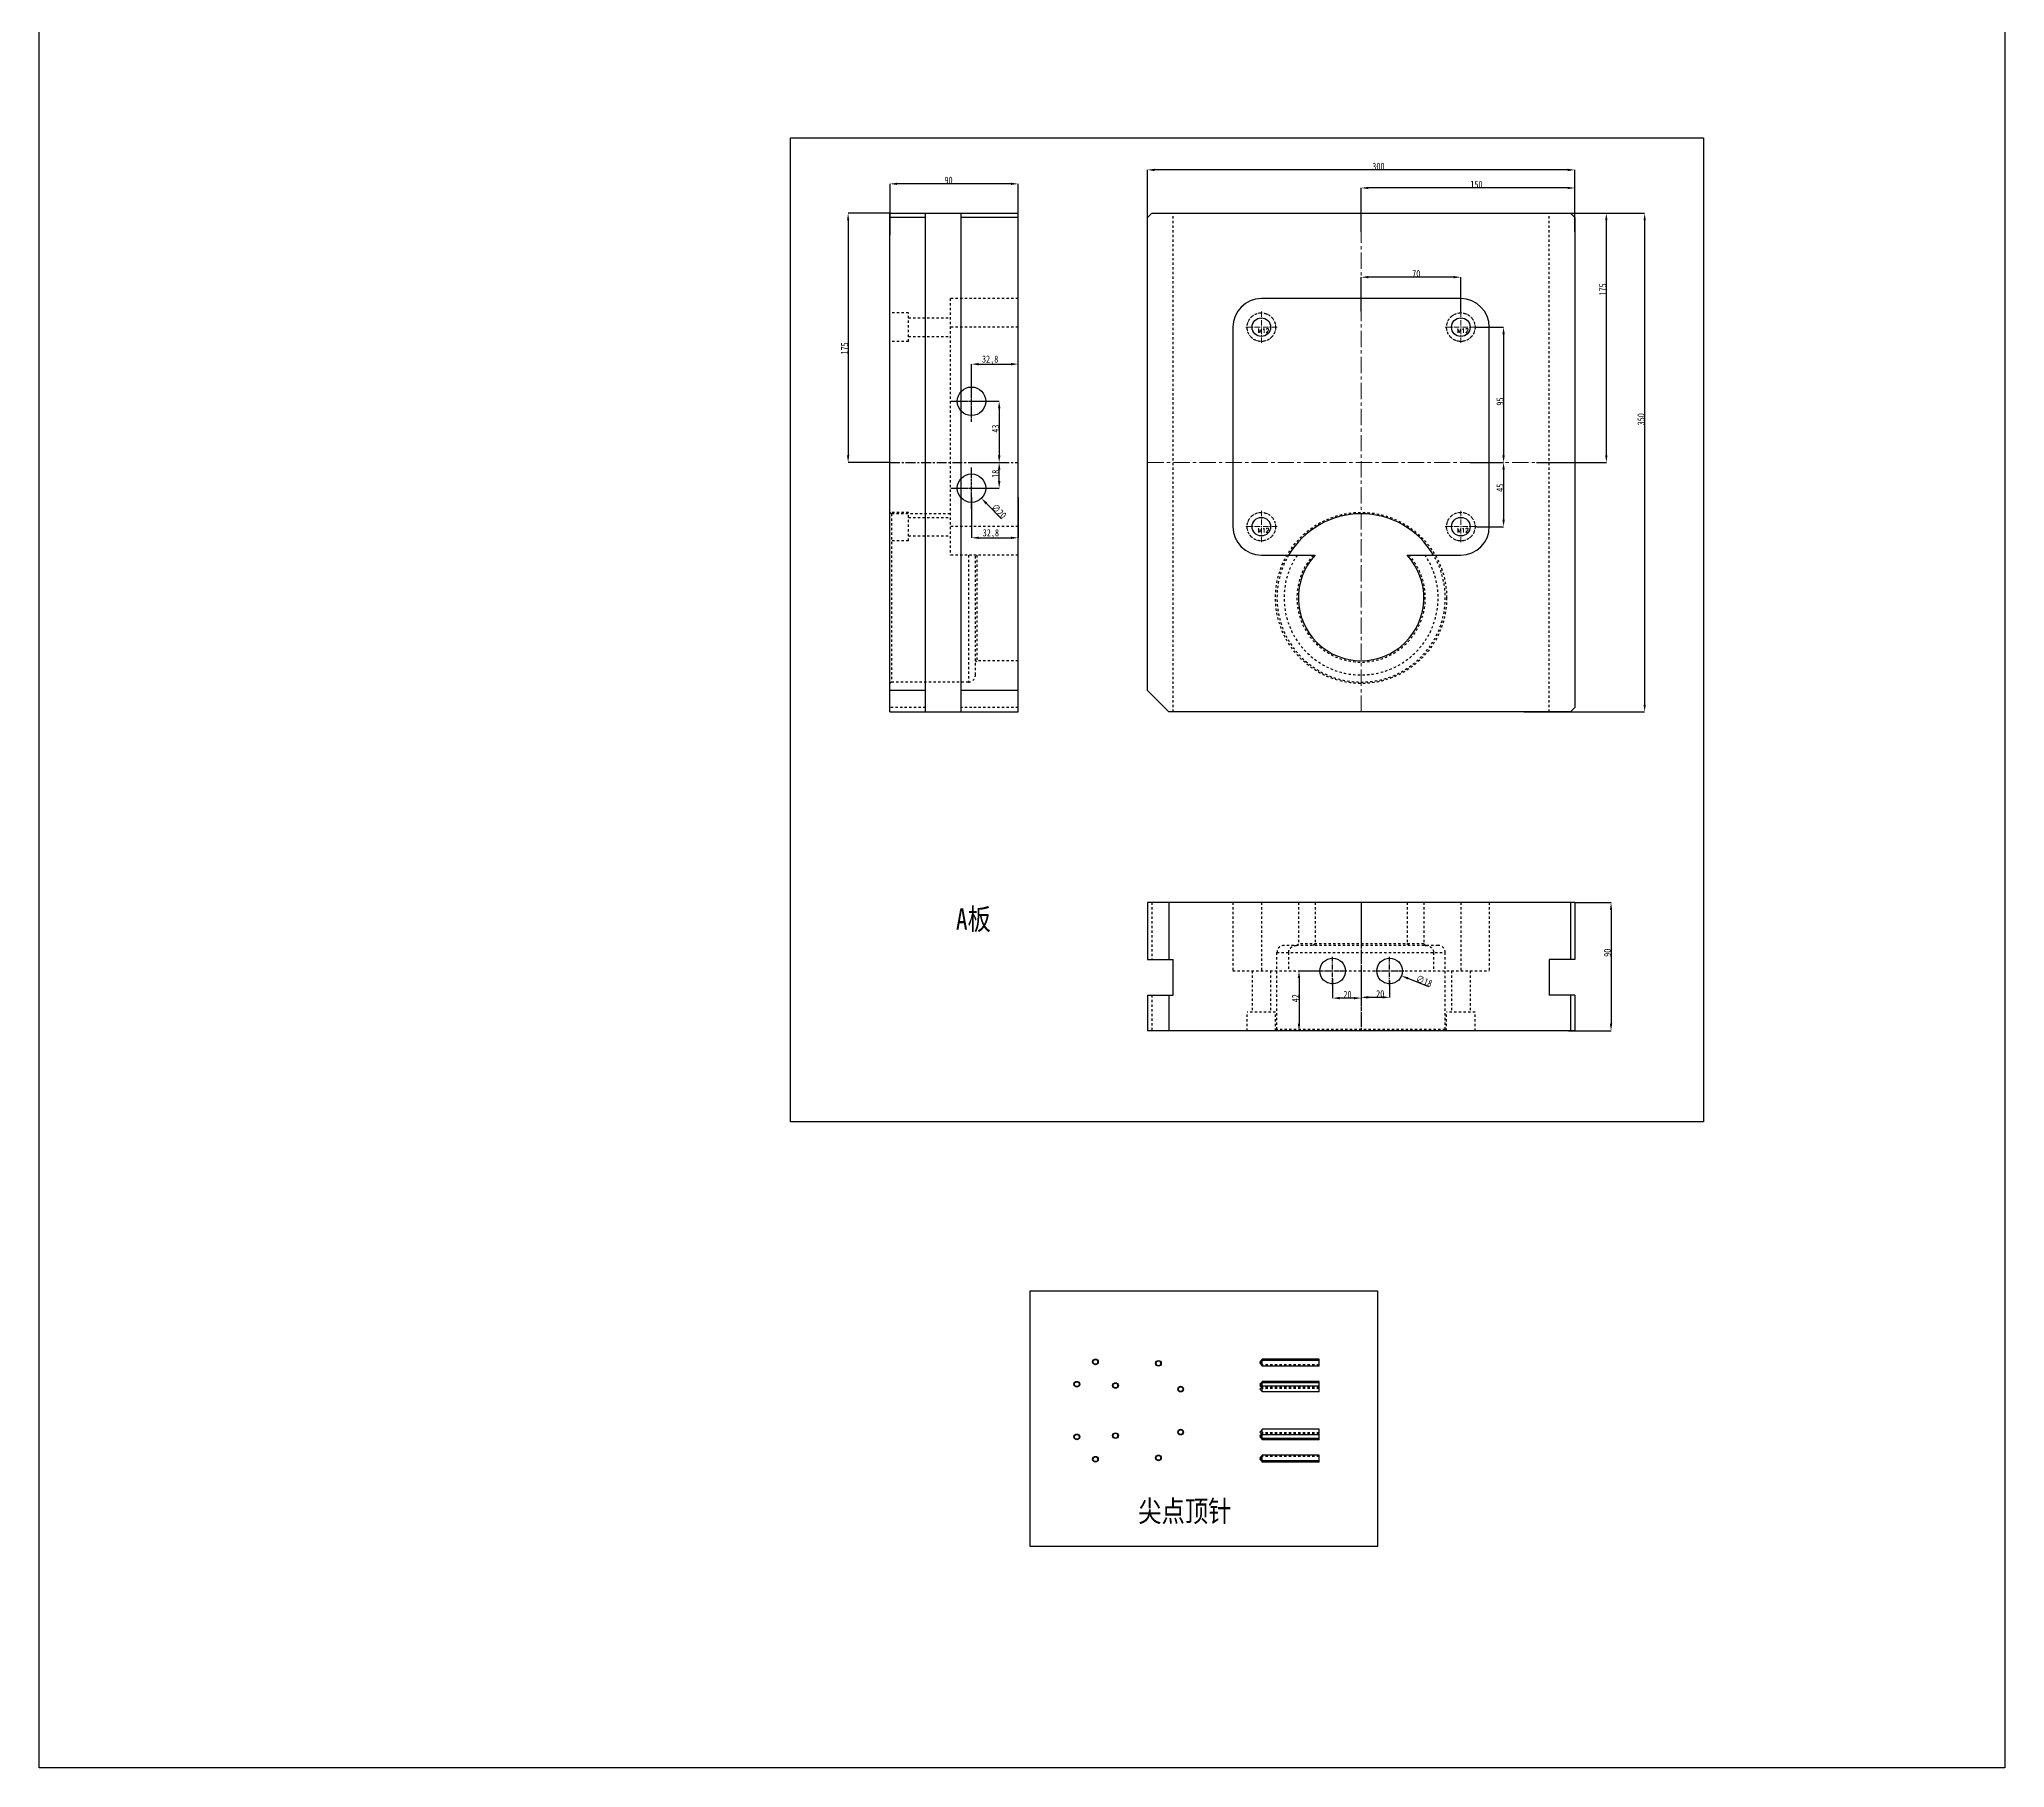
# Model space of a CAD drawing. Header units: millimetres. Extents: x -1495 to -116, y -3881 to 1305.
# Drawn here: x -1495 to -116, y -3881 to -2668 of the extents above; entities that cross this region are included whole.
import ezdxf

# ---------------------------------------------------------------- set-up
doc = ezdxf.new("R2010")
doc.units = ezdxf.units.MM
doc.header["$LTSCALE"] = 16.335
doc.header["$PDMODE"] = 3
doc.header["$PDSIZE"] = 0.3125
doc.linetypes.add('CENTER', pattern=[0.6, 0.375, -0.075, 0.075, -0.075])
doc.linetypes.add('HIDDEN', pattern=[0.2, 0.1, -0.1])
doc.layers.get('0').update_dxf_attribs({"linetype": 'CONTINUOUS'})
doc.layers.get('Defpoints').update_dxf_attribs({"linetype": 'CONTINUOUS'})
doc.layers.add('center', color=1, linetype='CENTER', lineweight=9)
doc.layers.add('screw', color=33, linetype='CONTINUOUS', lineweight=13)
doc.layers.add('DEFAULT_2', color=8, linetype='HIDDEN')
doc.styles.get("Standard").update_dxf_attribs({"font": 'txt', "width": 0.8})
doc.styles.add('TXT', font='txt.shx', dxfattribs={"bigfont": 'gbcbig.shx'})
doc.dimstyles.new('副本 ISO-25-1', dxfattribs={"dimtxt": 5, "dimasz": 5, "dimexe": 0, "dimexo": 0, "dimgap": 0, "dimtad": 1, "dimtxsty": 'Standard', "dimcen": 0, "dimclrd": 4, "dimclre": 4, "dimclrt": 6, "dimazin": 0, "dimtfac": 1, "dimtofl": 0, "dimtmove": 0, "dimatfit": 3, "dimfxl": 0, "dimarcsym": 0})

# ---------------------------------------------------------------- blocks, each defined once
blk = doc.blocks.new('*D657')
at = {"color": 4, "linetype": 'Continuous', "lineweight": -2}
blk.add_line((-520, -3333.1), (-534.6, -3327.2), dxfattribs=at)
at = {"color": 4}
blk.add_solid([(-534.3, -3326.4), (-535, -3328), (-539.3, -3325.4)], dxfattribs=at)
at = {"layer": 'Defpoints', "color": 0}
for p in [(-556, -3318.6), (-539.3, -3325.4)]:
    blk.add_point(p, dxfattribs=at)
at = {"color": 6, "insert": (-523.4, -3329), "char_height": 5, "attachment_point": 5, "rotation": 338.0746}
blk.add_mtext('∅18', dxfattribs=at)
blk = doc.blocks.new('*D658')
at = {"color": 4, "linetype": 'Continuous', "lineweight": -2}
for p, q in [((-417.6, -3274), (-392.2, -3274)), ((-392.2, -3279), (-392.2, -3359)), ((-422.1, -3364), (-392.2, -3364))]:
    blk.add_line(p, q, dxfattribs=at)
at = {"color": 4}
for points in [[(-393, -3279), (-391.4, -3279), (-392.2, -3274)], [(-393, -3359), (-391.4, -3359), (-392.2, -3364)]]:
    blk.add_solid(points, dxfattribs=at)
at = {"layer": 'Defpoints', "color": 0}
for p in [(-417.6, -3274), (-422.1, -3364), (-392.2, -3364)]:
    blk.add_point(p, dxfattribs=at)
at = {"color": 6, "insert": (-394.7, -3309.2), "char_height": 5, "attachment_point": 5, "rotation": 90}
blk.add_mtext('90', dxfattribs=at)
blk = doc.blocks.new('*D659')
at = {"color": 4, "linetype": 'Continuous', "lineweight": -2}
for p, q in [((-567.6, -3328.7), (-567.6, -3340.5)), ((-547.6, -3328.7), (-547.6, -3340.5)), ((-552.6, -3340.5), (-562.6, -3340.5))]:
    blk.add_line(p, q, dxfattribs=at)
at = {"color": 4}
for points in [[(-562.6, -3339.6), (-562.6, -3341.3), (-567.6, -3340.5)], [(-552.6, -3339.6), (-552.6, -3341.3), (-547.6, -3340.5)]]:
    blk.add_solid(points, dxfattribs=at)
at = {"layer": 'Defpoints', "color": 0}
for p in [(-567.6, -3328.7), (-547.6, -3328.7), (-567.6, -3340.5)]:
    blk.add_point(p, dxfattribs=at)
at = {"color": 6, "insert": (-554.2, -3338), "char_height": 5, "attachment_point": 5}
blk.add_mtext('20', dxfattribs=at)
blk = doc.blocks.new('*D656')
at = {"color": 4, "linetype": 'Continuous', "lineweight": -2}
for p, q in [((-587.6, -3327.5), (-587.6, -3341)), ((-567.6, -3328.7), (-567.6, -3341)), ((-572.6, -3341), (-582.6, -3341))]:
    blk.add_line(p, q, dxfattribs=at)
at = {"color": 4}
for points in [[(-582.6, -3340.2), (-582.6, -3341.9), (-587.6, -3341)], [(-572.6, -3340.2), (-572.6, -3341.9), (-567.6, -3341)]]:
    blk.add_solid(points, dxfattribs=at)
at = {"layer": 'Defpoints', "color": 0}
for p in [(-587.6, -3327.5), (-567.6, -3328.7), (-587.6, -3341)]:
    blk.add_point(p, dxfattribs=at)
at = {"color": 6, "insert": (-577.2, -3338.5), "char_height": 5, "attachment_point": 5}
blk.add_mtext('20', dxfattribs=at)
blk = doc.blocks.new('*D660')
at = {"color": 4, "linetype": 'Continuous', "lineweight": -2}
for p, q in [((-597.5, -3322), (-611.2, -3322)), ((-611.2, -3327), (-611.2, -3359)), ((-597.5, -3364), (-611.2, -3364))]:
    blk.add_line(p, q, dxfattribs=at)
at = {"color": 4}
for points in [[(-612.1, -3327), (-610.4, -3327), (-611.2, -3322)], [(-612.1, -3359), (-610.4, -3359), (-611.2, -3364)]]:
    blk.add_solid(points, dxfattribs=at)
at = {"layer": 'Defpoints', "color": 0}
for p in [(-597.5, -3322), (-611.2, -3364), (-597.5, -3364)]:
    blk.add_point(p, dxfattribs=at)
at = {"color": 6, "insert": (-613.7, -3341.1), "char_height": 5, "attachment_point": 5, "rotation": 90}
blk.add_mtext('42', dxfattribs=at)
blk = doc.blocks.new('screw_m12_i')
at = {"layer": 'screw', "color": 1, "linetype": 'CENTER', "ltscale": 0.621977}
for p, q in [((-11, 0), (11, 0)), ((0, -11), (0, 11))]:
    blk.add_line(p, q, dxfattribs=at)
at = {"layer": 'screw', "color": 8, "linetype": 'HIDDEN', "ltscale": 0.621977}
blk.add_circle((0, 0), 10, dxfattribs=at)
at = {"layer": 'screw', "color": 33}
blk.add_circle((0, 0), 6.5, dxfattribs=at)
at = {"layer": 'screw', "color": 6, "style": 'TXT'}
blk.add_text('M12', height=3, dxfattribs=at).set_placement((-2.6, -4))
blk = doc.blocks.new('*D674')
at = {"color": 4, "linetype": 'Continuous', "lineweight": -2}
for p, q in [((-898.5, -2790.2), (-927.7, -2790.2)), ((-927.7, -2795.2), (-927.7, -2960.2)), ((-898.3, -2965.2), (-927.7, -2965.2))]:
    blk.add_line(p, q, dxfattribs=at)
at = {"color": 4}
for points in [[(-928.5, -2795.2), (-926.9, -2795.2), (-927.7, -2790.2)], [(-928.5, -2960.2), (-926.9, -2960.2), (-927.7, -2965.2)]]:
    blk.add_solid(points, dxfattribs=at)
at = {"layer": 'Defpoints', "color": 0}
for p in [(-898.5, -2790.2), (-927.7, -2965.2), (-898.3, -2965.2)]:
    blk.add_point(p, dxfattribs=at)
at = {"color": 6, "insert": (-930.2, -2885.1), "char_height": 5, "attachment_point": 5, "rotation": 90}
blk.add_mtext('175', dxfattribs=at)
blk = doc.blocks.new('*D675')
at = {"color": 4, "linetype": 'Continuous', "lineweight": -2}
for p, q in [((-898.3, -2805.5), (-898.3, -2769.6)), ((-813.3, -2769.6), (-893.3, -2769.6)), ((-808.3, -2805.5), (-808.3, -2769.6))]:
    blk.add_line(p, q, dxfattribs=at)
at = {"color": 4}
for points in [[(-893.3, -2768.8), (-893.3, -2770.4), (-898.3, -2769.6)], [(-813.3, -2768.8), (-813.3, -2770.4), (-808.3, -2769.6)]]:
    blk.add_solid(points, dxfattribs=at)
at = {"layer": 'Defpoints', "color": 0}
for p in [(-898.3, -2769.6), (-898.3, -2805.5), (-808.3, -2805.5)]:
    blk.add_point(p, dxfattribs=at)
at = {"color": 6, "insert": (-857.2, -2767.1), "char_height": 5, "attachment_point": 5}
blk.add_mtext('90', dxfattribs=at)
blk = doc.blocks.new('*D676')
at = {"color": 4, "linetype": 'Continuous', "lineweight": -2}
for p, q in [((-717.6, -2803.3), (-717.6, -2759.8)), ((-422.6, -2759.8), (-712.6, -2759.8)), ((-417.6, -2803.3), (-417.6, -2759.8))]:
    blk.add_line(p, q, dxfattribs=at)
at = {"color": 4}
for points in [[(-712.6, -2759), (-712.6, -2760.7), (-717.6, -2759.8)], [(-422.6, -2759), (-422.6, -2760.7), (-417.6, -2759.8)]]:
    blk.add_solid(points, dxfattribs=at)
at = {"layer": 'Defpoints', "color": 0}
for p in [(-717.6, -2759.8), (-717.6, -2803.3), (-417.6, -2803.3)]:
    blk.add_point(p, dxfattribs=at)
at = {"color": 6, "insert": (-555.5, -2757.3), "char_height": 5, "attachment_point": 5}
blk.add_mtext('300', dxfattribs=at)
blk = doc.blocks.new('*D677')
at = {"color": 4, "linetype": 'Continuous', "lineweight": -2}
for p, q in [((-567.6, -2803.3), (-567.6, -2772.5)), ((-422.6, -2772.5), (-562.6, -2772.5)), ((-417.6, -2803.3), (-417.6, -2772.5))]:
    blk.add_line(p, q, dxfattribs=at)
at = {"color": 4}
for points in [[(-562.6, -2771.7), (-562.6, -2773.3), (-567.6, -2772.5)], [(-422.6, -2771.7), (-422.6, -2773.3), (-417.6, -2772.5)]]:
    blk.add_solid(points, dxfattribs=at)
at = {"layer": 'Defpoints', "color": 0}
for p in [(-567.6, -2772.5), (-567.6, -2803.3), (-417.6, -2803.3)]:
    blk.add_point(p, dxfattribs=at)
at = {"color": 6, "insert": (-486.7, -2770), "char_height": 5, "attachment_point": 5}
blk.add_mtext('150', dxfattribs=at)
blk = doc.blocks.new('*D678')
at = {"color": 4, "linetype": 'Continuous', "lineweight": -2}
for p, q in [((-453.4, -2790.2), (-368.6, -2790.2)), ((-368.6, -2795.2), (-368.6, -3135.2)), ((-453.4, -3140.2), (-368.6, -3140.2))]:
    blk.add_line(p, q, dxfattribs=at)
at = {"color": 4}
for points in [[(-369.4, -2795.2), (-367.8, -2795.2), (-368.6, -2790.2)], [(-369.4, -3135.2), (-367.8, -3135.2), (-368.6, -3140.2)]]:
    blk.add_solid(points, dxfattribs=at)
at = {"layer": 'Defpoints', "color": 0}
for p in [(-453.4, -2790.2), (-453.4, -3140.2), (-368.6, -3140.2)]:
    blk.add_point(p, dxfattribs=at)
at = {"color": 6, "insert": (-371.1, -2934.8), "char_height": 5, "attachment_point": 5, "rotation": 90}
blk.add_mtext('350', dxfattribs=at)
blk = doc.blocks.new('*D679')
at = {"color": 4, "linetype": 'Continuous', "lineweight": -2}
for p, q in [((-435.6, -2790.2), (-395.5, -2790.2)), ((-395.5, -2960.2), (-395.5, -2795.2)), ((-444.6, -2965.2), (-395.5, -2965.2))]:
    blk.add_line(p, q, dxfattribs=at)
at = {"color": 4}
for points in [[(-396.3, -2795.2), (-394.7, -2795.2), (-395.5, -2790.2)], [(-396.3, -2960.2), (-394.7, -2960.2), (-395.5, -2965.2)]]:
    blk.add_solid(points, dxfattribs=at)
at = {"layer": 'Defpoints', "color": 0}
for p in [(-435.6, -2790.2), (-395.5, -2790.2), (-444.6, -2965.2)]:
    blk.add_point(p, dxfattribs=at)
at = {"color": 6, "insert": (-398, -2843.7), "char_height": 5, "attachment_point": 5, "rotation": 90}
blk.add_mtext('175', dxfattribs=at)
blk = doc.blocks.new('*D680')
at = {"color": 4, "linetype": 'Continuous', "lineweight": -2}
for p, q in [((-567.6, -2859.2), (-567.6, -2835.1)), ((-502.6, -2835.1), (-562.6, -2835.1)), ((-497.6, -2859.2), (-497.6, -2835.1))]:
    blk.add_line(p, q, dxfattribs=at)
at = {"color": 4}
for points in [[(-562.6, -2834.3), (-562.6, -2835.9), (-567.6, -2835.1)], [(-502.6, -2834.3), (-502.6, -2835.9), (-497.6, -2835.1)]]:
    blk.add_solid(points, dxfattribs=at)
at = {"layer": 'Defpoints', "color": 0}
for p in [(-567.6, -2835.1), (-567.6, -2859.2), (-497.6, -2859.2)]:
    blk.add_point(p, dxfattribs=at)
at = {"color": 6, "insert": (-528.9, -2832.6), "char_height": 5, "attachment_point": 5}
blk.add_mtext('70', dxfattribs=at)
blk = doc.blocks.new('*D681')
at = {"color": 4, "linetype": 'Continuous', "lineweight": -2}
for p, q in [((-486.6, -2870.2), (-467.6, -2870.2)), ((-467.6, -2875.2), (-467.6, -2960.2)), ((-491, -2965.2), (-467.6, -2965.2))]:
    blk.add_line(p, q, dxfattribs=at)
at = {"color": 4}
for points in [[(-468.5, -2875.2), (-466.8, -2875.2), (-467.6, -2870.2)], [(-468.5, -2960.2), (-466.8, -2960.2), (-467.6, -2965.2)]]:
    blk.add_solid(points, dxfattribs=at)
at = {"layer": 'Defpoints', "color": 0}
for p in [(-486.6, -2870.2), (-491, -2965.2), (-467.6, -2965.2)]:
    blk.add_point(p, dxfattribs=at)
at = {"color": 6, "insert": (-470.1, -2922.4), "char_height": 5, "attachment_point": 5, "rotation": 90}
blk.add_mtext('95', dxfattribs=at)
blk = doc.blocks.new('*D682')
at = {"color": 4, "linetype": 'Continuous', "lineweight": -2}
for p, q in [((-491, -2965.2), (-467.6, -2965.2)), ((-467.6, -2970.2), (-467.6, -3005.2)), ((-486.6, -3010.2), (-467.6, -3010.2))]:
    blk.add_line(p, q, dxfattribs=at)
at = {"color": 4}
for points in [[(-468.5, -2970.2), (-466.8, -2970.2), (-467.6, -2965.2)], [(-468.5, -3005.2), (-466.8, -3005.2), (-467.6, -3010.2)]]:
    blk.add_solid(points, dxfattribs=at)
at = {"layer": 'Defpoints', "color": 0}
for p in [(-491, -2965.2), (-486.6, -3010.2), (-467.6, -3010.2)]:
    blk.add_point(p, dxfattribs=at)
at = {"color": 6, "insert": (-470.1, -2982.9), "char_height": 5, "attachment_point": 5, "rotation": 90}
blk.add_mtext('45', dxfattribs=at)
blk = doc.blocks.new('*D741')
at = {"color": 4, "linetype": 'Continuous', "lineweight": -2}
for p, q in [((-841.1, -2922.2), (-821.7, -2922.2)), ((-821.7, -2927.2), (-821.7, -2960.2)), ((-841.1, -2965.2), (-821.7, -2965.2))]:
    blk.add_line(p, q, dxfattribs=at)
at = {"color": 4}
for points in [[(-822.5, -2927.2), (-820.8, -2927.2), (-821.7, -2922.2)], [(-822.5, -2960.2), (-820.8, -2960.2), (-821.7, -2965.2)]]:
    blk.add_solid(points, dxfattribs=at)
at = {"layer": 'Defpoints', "color": 0}
for p in [(-841.1, -2922.2), (-841.1, -2965.2), (-821.7, -2965.2)]:
    blk.add_point(p, dxfattribs=at)
at = {"color": 6, "insert": (-824.2, -2941.4), "char_height": 5, "attachment_point": 5, "rotation": 90}
blk.add_mtext('43', dxfattribs=at)
blk = doc.blocks.new('*D742')
at = {"color": 4, "linetype": 'Continuous', "lineweight": -2}
for p, q in [((-841.1, -2965.2), (-821.7, -2965.2)), ((-821.7, -2978.2), (-821.7, -2970.2)), ((-841.1, -2983.2), (-821.7, -2983.2))]:
    blk.add_line(p, q, dxfattribs=at)
at = {"color": 4}
for points in [[(-822.5, -2970.2), (-820.8, -2970.2), (-821.7, -2965.2)], [(-822.5, -2978.2), (-820.8, -2978.2), (-821.7, -2983.2)]]:
    blk.add_solid(points, dxfattribs=at)
at = {"layer": 'Defpoints', "color": 0}
for p in [(-841.1, -2965.2), (-821.7, -2965.2), (-841.1, -2983.2)]:
    blk.add_point(p, dxfattribs=at)
at = {"color": 6, "insert": (-824.2, -2973.1), "char_height": 5, "attachment_point": 5, "rotation": 90}
blk.add_mtext('18', dxfattribs=at)
blk = doc.blocks.new('*D743')
at = {"color": 4, "linetype": 'Continuous', "lineweight": -2}
blk.add_line((-820.1, -3004.6), (-830.6, -2993.9), dxfattribs=at)
at = {"color": 4}
blk.add_solid([(-830, -2993.3), (-831.2, -2994.5), (-834.1, -2990.3)], dxfattribs=at)
at = {"layer": 'Defpoints', "color": 0}
for p in [(-848.1, -2976), (-834.1, -2990.3)]:
    blk.add_point(p, dxfattribs=at)
at = {"color": 6, "insert": (-821.8, -2999.3), "char_height": 5, "attachment_point": 5, "rotation": 314.4472}
blk.add_mtext('∅20', dxfattribs=at)
blk = doc.blocks.new('*D744')
at = {"color": 4, "linetype": 'Continuous', "lineweight": -2}
for p, q in [((-841.1, -2917.5), (-841.1, -2896.1)), ((-836.1, -2896.1), (-813.3, -2896.1)), ((-808.3, -2911.7), (-808.3, -2896.1))]:
    blk.add_line(p, q, dxfattribs=at)
at = {"color": 4}
for points in [[(-836.1, -2895.3), (-836.1, -2897), (-841.1, -2896.1)], [(-813.3, -2895.3), (-813.3, -2897), (-808.3, -2896.1)]]:
    blk.add_solid(points, dxfattribs=at)
at = {"layer": 'Defpoints', "color": 0}
for p in [(-808.3, -2896.1), (-841.1, -2917.5), (-808.3, -2911.7)]:
    blk.add_point(p, dxfattribs=at)
at = {"color": 6, "insert": (-828, -2893.2), "char_height": 5, "attachment_point": 5}
blk.add_mtext('32,8', dxfattribs=at)
blk = doc.blocks.new('*D745')
at = {"color": 4, "linetype": 'Continuous', "lineweight": -2}
for p, q in [((-841.1, -2989.4), (-841.1, -3018)), ((-808.3, -2989.4), (-808.3, -3018)), ((-836.1, -3018), (-813.3, -3018))]:
    blk.add_line(p, q, dxfattribs=at)
at = {"color": 4}
for points in [[(-836.1, -3017.2), (-836.1, -3018.8), (-841.1, -3018)], [(-813.3, -3017.2), (-813.3, -3018.8), (-808.3, -3018)]]:
    blk.add_solid(points, dxfattribs=at)
at = {"layer": 'Defpoints', "color": 0}
for p in [(-841.1, -2989.4), (-808.3, -2989.4), (-808.3, -3018)]:
    blk.add_point(p, dxfattribs=at)
at = {"color": 6, "insert": (-827.5, -3015.1), "char_height": 5, "attachment_point": 5}
blk.add_mtext('32,8', dxfattribs=at)

msp = doc.modelspace()

# ---------------------------------------------------------------- linework, layer by layer
at = {"color": 7, "linetype": 'Continuous'}
for p, q in [((-898.313, -3140.174), (-898.313, -2790.174)), ((-898.313, -2790.174), (-808.313, -2790.174)), ((-873.313, -2793.174), (-898.313, -2793.174)), ((-873.313, -3140.174), (-873.313, -2790.174)), ((-848.313, -3140.174), (-848.313, -2790.174)), ((-808.313, -2793.174), (-848.313, -2793.174)), ((-808.313, -3140.174), (-808.313, -2790.174)), ((-717.633, -2793.174), (-714.633, -2790.174)), ((-717.633, -3125.174), (-717.633, -2793.174)), ((-714.633, -2790.174), (-420.633, -2790.174)), ((-420.633, -2790.174), (-417.633, -2793.174)), ((-417.633, -2793.174), (-417.633, -3137.174)), ((-497.633, -2850.174), (-637.633, -2850.174)), ((-657.633, -2870.174), (-657.633, -3010.174)), ((-477.633, -3010.174), (-477.633, -2870.174)), ((-637.633, -3030.174), (-599.888, -3030.174)), ((-535.378, -3030.174), (-497.633, -3030.174)), ((-873.313, -3125.174), (-898.313, -3125.174)), ((-808.313, -3125.174), (-848.313, -3125.174)), ((-702.633, -3140.174), (-717.633, -3125.174)), ((-898.313, -3140.174), (-808.313, -3140.174)), ((-420.633, -3140.174), (-702.633, -3140.174)), ((-417.633, -3137.174), (-420.633, -3140.174)), ((-717.633, -3273.995), (-717.633, -3313.995)), ((-417.633, -3273.995), (-717.633, -3273.995)), ((-702.633, -3273.995), (-702.633, -3313.995)), ((-420.633, -3273.995), (-420.633, -3313.995)), ((-417.633, -3273.995), (-417.633, -3313.995)), ((-717.633, -3313.995), (-699.633, -3313.995)), ((-699.633, -3338.995), (-699.633, -3313.995)), ((-417.633, -3313.995), (-435.633, -3313.995)), ((-435.633, -3313.995), (-435.633, -3338.995)), ((-717.633, -3338.995), (-717.633, -3363.995)), ((-717.633, -3338.995), (-699.633, -3338.995)), ((-702.633, -3338.995), (-702.633, -3363.995)), ((-417.633, -3338.995), (-435.633, -3338.995)), ((-420.633, -3338.995), (-420.633, -3363.995)), ((-417.633, -3338.995), (-417.633, -3363.995)), ((-417.633, -3363.995), (-717.633, -3363.995)), ((-638.657, -3596.313), (-637, -3594.656)), ((-638.657, -3597.318), (-637, -3595.661)), ((-638.657, -3596.313), (-638.154, -3596.815)), ((-638.657, -3597.318), (-637, -3598.974)), ((-637, -3599.317), (-637, -3594.313)), ((-597.065, -3594.313), (-637, -3594.313)), ((-597.065, -3595.318), (-637, -3595.318)), ((-597.065, -3599.318), (-637, -3599.318)), ((-597.065, -3599.317), (-597.065, -3594.313)), ((-638.657, -3611.991), (-637, -3610.334)), ((-638.657, -3612.895), (-637, -3611.238)), ((-638.657, -3611.991), (-638.204, -3612.443)), ((-638.657, -3612.895), (-637.4, -3614.151)), ((-638.657, -3615.408), (-637, -3613.751)), ((-637, -3617.407), (-637, -3609.991)), ((-597.065, -3609.991), (-637, -3609.991)), ((-597.065, -3610.895), (-637, -3610.895)), ((-597.065, -3613.408), (-637, -3613.408)), ((-597.065, -3617.407), (-597.065, -3609.991)), ((-638.657, -3615.408), (-637, -3617.064)), ((-597.065, -3617.408), (-637, -3617.408)), ((-638.657, -3645.558), (-637, -3643.901)), ((-638.657, -3645.558), (-637, -3647.214)), ((-638.657, -3648.07), (-637.4, -3646.814)), ((-638.657, -3648.07), (-637, -3649.727)), ((-638.657, -3648.975), (-638.204, -3648.522)), ((-638.657, -3648.975), (-637, -3650.631)), ((-637, -3650.974), (-637, -3643.558)), ((-597.065, -3643.558), (-637, -3643.558)), ((-597.065, -3647.558), (-637, -3647.558)), ((-597.065, -3650.07), (-637, -3650.07)), ((-597.065, -3650.975), (-637, -3650.975)), ((-597.065, -3650.974), (-597.065, -3643.558)), ((-638.657, -3663.648), (-637, -3661.991)), ((-638.657, -3663.648), (-637, -3665.304)), ((-638.657, -3664.653), (-638.154, -3664.15)), ((-638.657, -3664.653), (-637, -3666.309)), ((-637, -3666.652), (-637, -3661.648)), ((-597.065, -3661.648), (-637, -3661.648)), ((-597.065, -3665.648), (-637, -3665.648)), ((-597.065, -3666.653), (-637, -3666.653)), ((-597.065, -3666.652), (-597.065, -3661.648))]:
    msp.add_line(p, q, dxfattribs=at)
at = {"color": 1, "linetype": 'CENTER', "ltscale": 0.248791}
for p, q in [((-841.113, -2936.574), (-841.113, -2907.774)), ((-855.513, -2922.174), (-826.713, -2922.174)), ((-841.113, -2997.574), (-841.113, -2968.774)), ((-855.513, -2983.174), (-826.713, -2983.174))]:
    msp.add_line(p, q, dxfattribs=at)
at = {"color": 1, "linetype": 'CENTER', "ltscale": 1.119559}
for p, q in [((-898.313, -2965.174), (-808.313, -2965.174)), ((-567.633, -3273.995), (-567.633, -3363.995))]:
    msp.add_line(p, q, dxfattribs=at)
at = {"color": 1, "linetype": 'CENTER', "ltscale": 0.497582}
msp.add_line((-567.633, -3273.995), (-567.633, -3363.995), dxfattribs=at)
at = {"color": 1, "linetype": 'CENTER', "ltscale": 0.55978}
for p, q in [((-597.533, -3321.995), (-577.733, -3321.995)), ((-587.633, -3331.895), (-587.633, -3312.095)), ((-557.533, -3321.995), (-537.733, -3321.995)), ((-547.633, -3331.895), (-547.633, -3312.095))]:
    msp.add_line(p, q, dxfattribs=at)
for points in [[(-1495.417, 1305.363), (-115.894, 1305.363), (-115.894, -3881.077), (-1495.417, -3881.077)], [(-968.169, -2737.219), (-327.26, -2737.219), (-327.26, -3427.826), (-968.169, -3427.826)], [(-799.93, -3546.488), (-556.106, -3546.488), (-556.106, -3725.821), (-799.93, -3725.821)]]:
    msp.add_lwpolyline(points, close=True)
at = {"color": 7, "linetype": 'Continuous'}
for centre, radius in [((-637.633, -2870.174), 6.5), ((-497.633, -2870.174), 6.5), ((-637.633, -3010.174), 6.5), ((-497.633, -3010.174), 6.5), ((-754.103, -3596.313), 2), ((-754.103, -3596.313), 1.657), ((-709.883, -3597.318), 2), ((-709.883, -3597.318), 1.657), ((-767.168, -3611.991), 2), ((-767.168, -3611.991), 1.657), ((-740.033, -3612.895), 2), ((-740.033, -3612.895), 1.657), ((-694.306, -3615.408), 2), ((-694.306, -3615.408), 1.657), ((-767.168, -3648.975), 2), ((-767.168, -3648.975), 1.657), ((-740.033, -3648.07), 2), ((-740.033, -3648.07), 1.657), ((-694.306, -3645.558), 2), ((-694.306, -3645.558), 1.657), ((-754.103, -3664.653), 2), ((-754.103, -3664.653), 1.657), ((-709.883, -3663.648), 2), ((-709.883, -3663.648), 1.657)]:
    msp.add_circle(centre, radius, dxfattribs=at)
for centre, radius in [((-841.113, -2922.174), 10), ((-841.113, -2983.174), 10), ((-587.633, -3321.995), 9), ((-547.633, -3321.995), 9)]:
    msp.add_circle(centre, radius)
for centre, radius, start, end in [((-637.633, -2870.174), 20, 90, 180), ((-497.633, -2870.174), 20, 0, 90), ((-567.633, -3060.174), 59.05, 30.533631, 149.466369), ((-637.633, -3010.174), 20, 180, 270), ((-497.633, -3010.174), 20, 270, 0), ((-567.633, -3060.174), 44.05, 137.0747, 42.9253)]:
    msp.add_arc(centre, radius, start, end, dxfattribs=at)
at = {"layer": 'center', "color": 1, "linetype": 'CENTER', "ltscale": 1.865932}
for p, q in [((-567.633, -3140.174), (-567.633, -2790.174)), ((-717.633, -2965.174), (-417.633, -2965.174))]:
    msp.add_line(p, q, dxfattribs=at)
at = {"layer": 'DEFAULT_2', "color": 8, "linetype": 'HIDDEN'}
for p, q in [((-699.633, -3140.174), (-699.633, -2790.174)), ((-435.633, -3140.174), (-435.633, -2790.174)), ((-856.113, -2850.174), (-856.113, -3030.174)), ((-808.313, -2850.174), (-856.113, -2850.174)), ((-885.313, -2860.174), (-898.313, -2860.174)), ((-885.313, -2880.172), (-885.313, -2860.175)), ((-885.313, -2863.674), (-856.113, -2863.674)), ((-885.313, -2880.174), (-898.313, -2880.174)), ((-885.313, -2876.674), (-856.113, -2876.674)), ((-808.313, -2870.174), (-856.113, -2870.174)), ((-897.313, -3001.124), (-898.313, -3000.124)), ((-885.313, -3000.174), (-898.313, -3000.174)), ((-897.313, -3001.124), (-897.313, -3119.224)), ((-856.113, -3001.124), (-897.313, -3001.124)), ((-885.313, -3020.172), (-885.313, -3000.175)), ((-885.313, -3003.674), (-856.113, -3003.674)), ((-885.313, -3020.174), (-898.313, -3020.174)), ((-885.313, -3016.674), (-856.113, -3016.674)), ((-808.313, -3010.174), (-856.113, -3010.174)), ((-808.313, -3030.174), (-856.113, -3030.174)), ((-843.313, -3030.174), (-843.313, -3119.224)), ((-838.313, -3114.224), (-838.313, -3030.174)), ((-837.313, -3030.174), (-837.313, -3104.224)), ((-837.313, -3104.224), (-838.313, -3105.224)), ((-808.313, -3104.224), (-837.313, -3104.224)), ((-897.313, -3119.224), (-898.313, -3120.224)), ((-843.313, -3119.224), (-897.313, -3119.224)), ((-873.313, -3137.174), (-898.313, -3137.174)), ((-808.313, -3137.174), (-848.313, -3137.174)), ((-714.633, -3273.995), (-714.633, -3313.995)), ((-657.633, -3273.995), (-657.633, -3321.795)), ((-637.633, -3273.995), (-637.633, -3321.795)), ((-611.683, -3273.995), (-611.683, -3302.995)), ((-599.888, -3273.995), (-599.888, -3302.995)), ((-535.378, -3273.995), (-535.378, -3302.995)), ((-523.583, -3273.995), (-523.583, -3302.995)), ((-497.633, -3273.995), (-497.633, -3321.795)), ((-477.633, -3273.995), (-477.633, -3321.795)), ((-626.683, -3362.995), (-626.683, -3308.995)), ((-626.683, -3308.995), (-508.583, -3308.995)), ((-513.584, -3303.995), (-621.682, -3303.995)), ((-618.495, -3308.995), (-618.495, -3321.795)), ((-611.683, -3302.995), (-612.683, -3303.995)), ((-523.583, -3302.995), (-611.683, -3302.995)), ((-523.583, -3302.995), (-522.583, -3303.995)), ((-516.771, -3308.995), (-516.771, -3321.795)), ((-508.583, -3362.995), (-508.583, -3308.995)), ((-657.633, -3321.795), (-477.633, -3321.795)), ((-644.133, -3321.795), (-644.133, -3350.995)), ((-631.133, -3321.795), (-631.133, -3350.995)), ((-504.133, -3321.795), (-504.133, -3350.995)), ((-491.133, -3321.795), (-491.133, -3350.995)), ((-714.633, -3338.995), (-714.633, -3363.995)), ((-627.633, -3350.995), (-647.633, -3350.995)), ((-647.633, -3363.995), (-647.633, -3350.995)), ((-627.633, -3363.995), (-627.633, -3350.995)), ((-487.633, -3350.995), (-507.633, -3350.995)), ((-507.633, -3363.995), (-507.633, -3350.995)), ((-487.633, -3363.995), (-487.633, -3350.995)), ((-627.683, -3363.995), (-626.683, -3362.995)), ((-508.583, -3362.995), (-626.683, -3362.995)), ((-507.583, -3363.995), (-508.583, -3362.995)), ((-638.154, -3596.815), (-637, -3597.969)), ((-597.065, -3598.313), (-637, -3598.313)), ((-638.204, -3612.443), (-637, -3613.647)), ((-637.4, -3614.151), (-637, -3614.552)), ((-597.065, -3613.991), (-637, -3613.991)), ((-597.065, -3614.895), (-637, -3614.895)), ((-638.204, -3648.522), (-637, -3647.318)), ((-637.4, -3646.814), (-637, -3646.413)), ((-597.065, -3646.07), (-637, -3646.07)), ((-597.065, -3646.975), (-637, -3646.975)), ((-638.154, -3664.15), (-637, -3662.996)), ((-597.065, -3662.653), (-637, -3662.653))]:
    msp.add_line(p, q, dxfattribs=at)
for centre, radius in [((-637.633, -2870.174), 10), ((-497.633, -2870.174), 10), ((-637.633, -3010.174), 10), ((-567.633, -3060.174), 60.05), ((-497.633, -3010.174), 10)]:
    msp.add_circle(centre, radius, dxfattribs=at)
for centre, radius, start, end in [((-567.633, -3060.174), 59.05, 149.466369, 30.533631), ((-567.633, -3060.174), 54.05, 146.286418, 33.713582), ((-567.633, -3060.174), 45.05, 138.246538, 41.753462), ((-843.313, -3114.224), 5, 270, 0), ((-621.683, -3308.995), 5, 90, 180), ((-612.593, -3311.2), 7.205, 89.999935, 90.708947), ((-488.309, -3455.354), 188.847, 126.216869, 126.727272), ((-646.957, -3455.354), 188.847, 53.272728, 53.783131), ((-522.673, -3311.2), 7.205, 89.291068, 90.000065), ((-513.583, -3308.995), 5, 0, 90)]:
    msp.add_arc(centre, radius, start, end, dxfattribs=at)
for points, knots in [([(-618.495, -3308.995), (-618.495, -3308.641), (-618.405, -3307.931), (-617.898, -3306.602), (-616.713, -3305.221), (-614.803, -3304.23), (-613.387, -3304.004), (-612.682, -3303.996)], [0, 0, 0, 0, 0.12542671, 0.25095783, 0.50033702, 0.75005889, 1, 1, 1, 1]), ([(-522.584, -3303.996), (-521.879, -3304.004), (-520.463, -3304.23), (-518.553, -3305.221), (-517.368, -3306.602), (-516.861, -3307.931), (-516.771, -3308.641), (-516.771, -3308.995)], [0, 0, 0, 0, 0.24994156, 0.49966379, 0.74904277, 0.87457344, 1, 1, 1, 1])]:
    msp.add_open_spline(points, degree=3, knots=knots, dxfattribs=at)

# ---------------------------------------------------------------- block references
at = {"layer": 'screw'}
for p in [(-637.633, -2870.174), (-497.633, -2870.174), (-637.633, -3010.174), (-497.633, -3010.174)]:
    msp.add_blockref('screw_m12_i', p, dxfattribs=at)

# ---------------------------------------------------------------- texts
at = {"char_height": 15, "width": 325.32345, "attachment_point": 1}
for s, insert in [('{\\fSimSun|b0|i0|c134|p2;A板      }', (-852.029, -3278.103)), ('{\\fSimSun|b0|i0|c134|p2;尖点顶针     }', (-724.103, -3693.529))]:
    msp.add_mtext(s, dxfattribs=dict(at, insert=insert))

# ---------------------------------------------------------------- dimensions: what is measured, and where the dimension line sits
for base, p1, p2, picture, middle in [((-717.633, -2759.835), (-417.633, -2803.333), (-717.633, -2803.333), '*D676', (-555.53, -2759.835)), ((-898.313, -2769.585), (-808.313, -2805.513), (-898.313, -2805.513), '*D675', (-857.163, -2769.585)), ((-567.633, -2772.489), (-417.633, -2803.333), (-567.633, -2803.333), '*D677', (-486.651, -2772.489)), ((-567.633, -2835.107), (-497.633, -2859.174), (-567.633, -2859.174), '*D680', (-528.855, -2835.107)), ((-808.313, -2896.147), (-841.113, -2917.526), (-808.313, -2911.717), '*D744', (-827.954, -2896.147)), ((-808.313, -3017.985), (-841.113, -2989.402), (-808.313, -2989.402), '*D745', (-827.487, -3017.985)), ((-587.633, -3341.04), (-567.633, -3328.671), (-587.633, -3327.457), '*D656', (-577.187, -3341.04)), ((-567.633, -3340.451), (-547.633, -3328.671), (-567.633, -3328.671), '*D659', (-554.191, -3340.451))]:
    dim = msp.add_linear_dim(base=base, p1=p1, p2=p2, dimstyle='副本 ISO-25-1', override={"dimfxl": 1.25, "dimarcsym": 1})
    dim.commit()
    dim.dimension.update_dxf_attribs({"geometry": picture, "text_midpoint": middle, "dimtype": 160})
for base, p1, p2, picture, middle in [((-927.685, -2965.174), (-898.485, -2790.174), (-898.313, -2965.174), '*D674', (-927.685, -2885.117)), ((-368.607, -3140.174), (-453.4, -2790.174), (-453.4, -3140.174), '*D678', (-368.607, -2934.849)), ((-395.512, -2790.174), (-444.598, -2965.174), (-435.633, -2790.174), '*D679', (-395.512, -2843.707)), ((-467.644, -2965.174), (-486.633, -2870.174), (-491.035, -2965.174), '*D681', (-467.644, -2922.376)), ((-821.67, -2965.174), (-841.113, -2922.174), (-841.113, -2965.174), '*D741', (-821.67, -2941.433)), ((-821.671, -2965.174), (-841.113, -2983.174), (-841.113, -2965.174), '*D742', (-821.671, -2973.096)), ((-467.626, -3010.174), (-491.035, -2965.174), (-486.633, -3010.174), '*D682', (-467.626, -2982.859)), ((-392.187, -3363.995), (-417.633, -3273.995), (-422.123, -3363.995), '*D658', (-392.187, -3309.235)), ((-611.238, -3363.995), (-597.533, -3321.995), (-597.533, -3363.995), '*D660', (-611.238, -3341.083))]:
    dim = msp.add_linear_dim(base=base, p1=p1, p2=p2, angle=90, dimstyle='副本 ISO-25-1', override={"dimfxl": 1.25, "dimarcsym": 1})
    dim.commit()
    dim.dimension.update_dxf_attribs({"geometry": picture, "text_midpoint": middle, "dimtype": 160})
dim = msp.add_diameter_dim_2p(p1=(-848.116, -2976.035), p2=(-834.111, -2990.313), dimstyle='副本 ISO-25-1', override={"dimfxl": 1.25, "dimarcsym": 1})
dim.commit()
dim.dimension.update_dxf_attribs({"geometry": '*D743', "text_midpoint": (-821.822, -2999.271)})
dim = msp.add_diameter_dim_2p(p1=(-555.982, -3318.634), p2=(-539.284, -3325.356), dimstyle='副本 ISO-25-1', override={"dimfxl": 1.25, "dimarcsym": 1})
dim.commit()
dim.dimension.update_dxf_attribs({"geometry": '*D657', "text_midpoint": (-524.357, -3331.364), "dimtype": 163})

doc.saveas('drawing.dxf')
